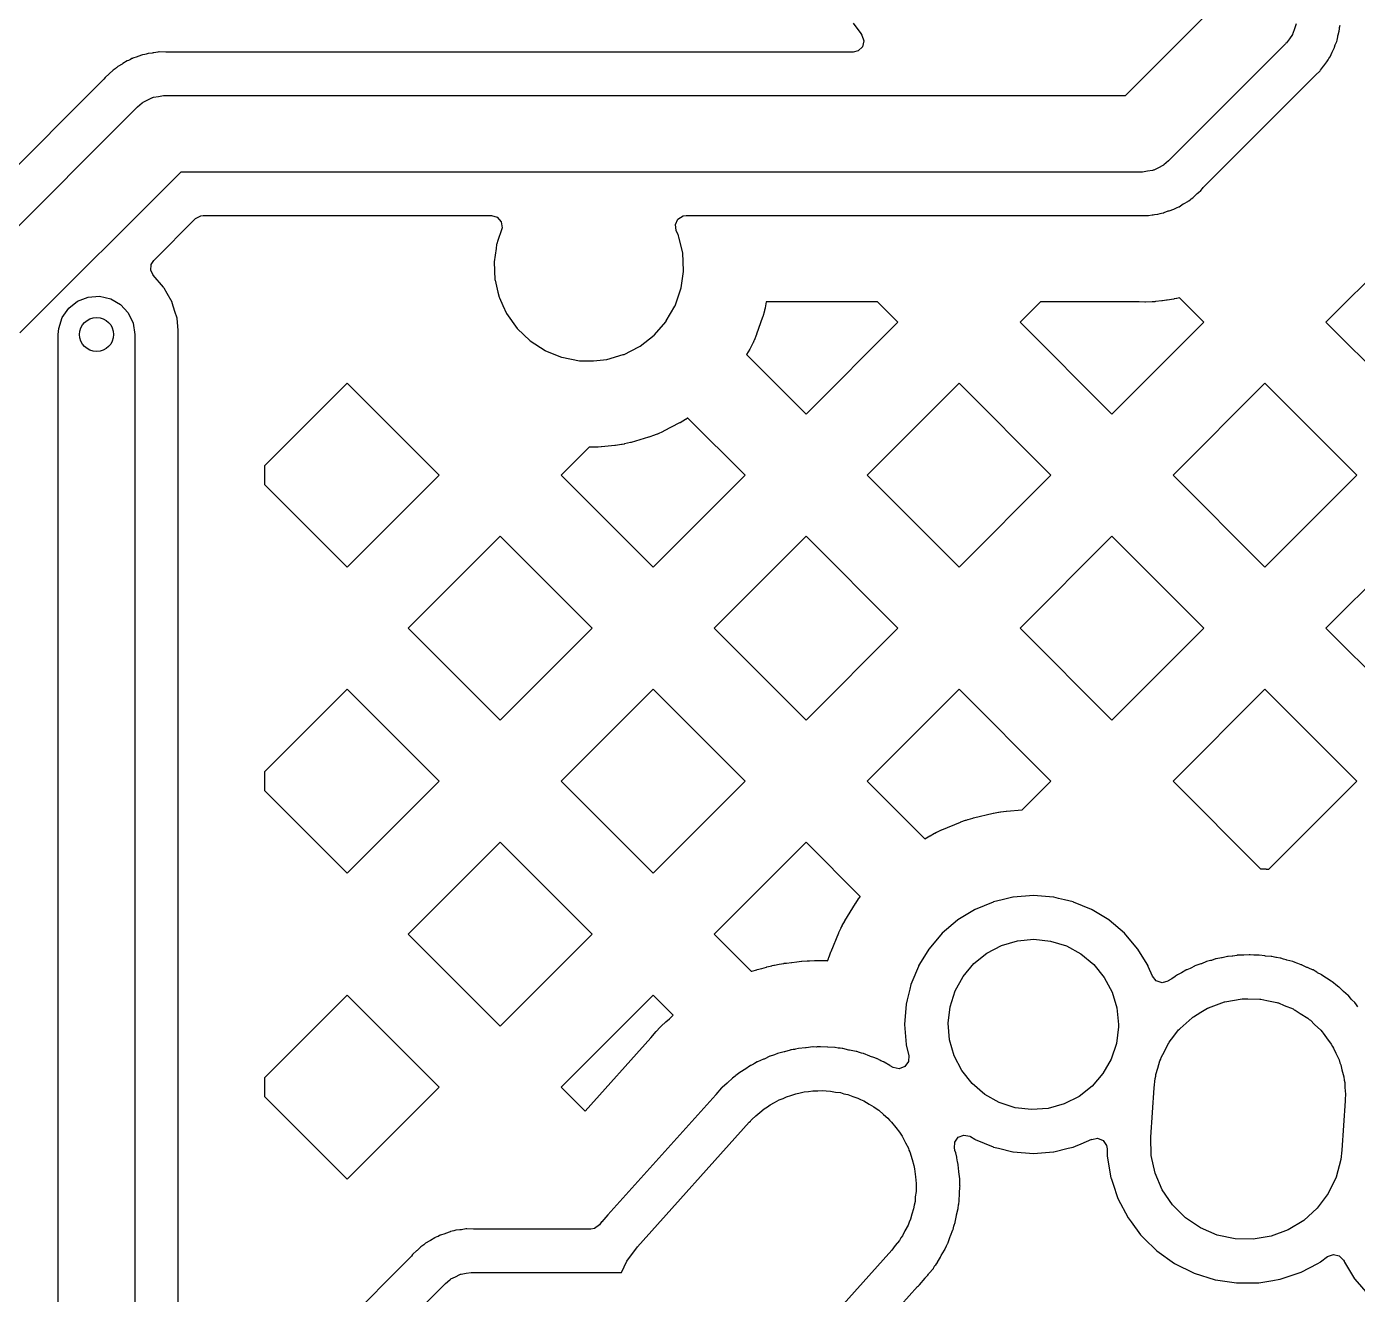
# Model space of a CAD drawing. Extents: x 124.3 to 210.2, y -114.7 to -26.3.
# Drawn here: x 166.68 to 182.31, y -56.77 to -41.89 of the extents above; entities that cross this region are included whole.
import ezdxf

# ---------------------------------------------------------------- set-up
doc = ezdxf.new("R2010")
doc.units = 0
doc.layers.add('BLACK', color=7, linetype='CONTINUOUS')

msp = doc.modelspace()

# ---------------------------------------------------------------- linework, layer by layer
at = {"layer": 'BLACK', "linetype": 'CONTINUOUS'}
for p, q in [((179.583, -42.6939), (180.694, -41.5827)), ((176.383, -41.8435), (176.473, -41.9679)), ((181.586, -41.8534), (181.566, -41.9099)), ((182.096, -41.8964), (182.102, -41.8698)), ((176.473, -41.9679), (176.486, -41.9853)), ((176.486, -41.9853), (176.51, -42.0522)), ((181.506, -42.0278), (181.472, -42.0771)), ((181.542, -41.9796), (181.506, -42.0278)), ((181.544, -41.9729), (181.542, -41.9796)), ((181.548, -41.967), (181.544, -41.9729)), ((181.566, -41.9099), (181.548, -41.967)), ((182.066, -42.0426), (182.074, -42.004)), ((182.074, -42.004), (182.076, -41.995)), ((182.076, -41.995), (182.08, -41.982)), ((182.08, -41.982), (182.092, -41.9397)), ((182.092, -41.9397), (182.094, -41.9125)), ((182.094, -41.9125), (182.096, -41.8964)), ((168.217, -42.1854), (168.173, -42.193)), ((168.23, -42.183), (168.217, -42.1854)), ((168.236, -42.1832), (168.23, -42.183)), ((168.312, -42.1854), (168.236, -42.1832)), ((168.236, -42.1832), (168.236, -42.1832)), ((168.316, -42.1854), (168.312, -42.1854)), ((176.384, -42.1854), (168.316, -42.1854)), ((176.443, -42.1708), (176.384, -42.1854)), ((176.494, -42.1214), (176.443, -42.1708)), ((176.51, -42.0522), (176.494, -42.1214)), ((181.462, -42.0873), (180.087, -43.4621)), ((181.466, -42.0815), (181.462, -42.0873)), ((181.472, -42.0771), (181.466, -42.0815)), ((181.985, -42.2391), (182.008, -42.1862)), ((182.008, -42.1862), (182.012, -42.1779)), ((182.012, -42.1779), (182.035, -42.1325)), ((182.035, -42.1325), (182.038, -42.1269)), ((182.038, -42.1269), (182.046, -42.1007)), ((182.046, -42.1007), (182.051, -42.0854)), ((182.051, -42.0854), (182.062, -42.0604)), ((182.062, -42.0604), (182.066, -42.0426)), ((167.801, -42.3248), (167.751, -42.3528)), ((167.809, -42.3201), (167.801, -42.3248)), ((167.857, -42.2885), (167.809, -42.3201)), ((167.874, -42.2819), (167.857, -42.2885)), ((167.882, -42.2785), (167.874, -42.2819)), ((167.897, -42.2716), (167.882, -42.2785)), ((167.915, -42.2615), (167.897, -42.2716)), ((167.921, -42.2584), (167.915, -42.2615)), ((167.915, -42.2615), (167.915, -42.2615)), ((167.927, -42.2565), (167.921, -42.2584)), ((167.976, -42.2411), (167.927, -42.2565)), ((167.927, -42.2565), (167.927, -42.2565)), ((167.985, -42.2381), (167.976, -42.2411)), ((168.038, -42.2169), (167.985, -42.2381)), ((168.044, -42.2158), (168.038, -42.2169)), ((168.065, -42.2121), (168.044, -42.2157)), ((168.044, -42.2157), (168.044, -42.2158)), ((168.081, -42.2083), (168.065, -42.2121)), ((168.107, -42.2001), (168.081, -42.2083)), ((168.152, -42.1955), (168.107, -42.2001)), ((168.164, -42.1943), (168.152, -42.1955)), ((168.173, -42.193), (168.164, -42.1943)), ((181.906, -42.3514), (181.912, -42.3441)), ((181.912, -42.3441), (181.948, -42.2994)), ((181.948, -42.2994), (181.955, -42.2862)), ((181.955, -42.2862), (181.961, -42.2753)), ((181.961, -42.2753), (181.969, -42.2614)), ((181.969, -42.2614), (181.981, -42.2443)), ((181.981, -42.2443), (181.985, -42.2391)), ((167.585, -42.5026), (167.574, -42.5144)), ((167.599, -42.4845), (167.585, -42.5026)), ((167.603, -42.4795), (167.599, -42.4845)), ((167.599, -42.4845), (167.599, -42.4845)), ((167.645, -42.4432), (167.603, -42.4795)), ((167.652, -42.4366), (167.645, -42.4432)), ((167.689, -42.3994), (167.652, -42.4366)), ((167.694, -42.3952), (167.689, -42.3994)), ((167.717, -42.3803), (167.694, -42.3952)), ((167.73, -42.3705), (167.717, -42.3803)), ((167.732, -42.3687), (167.73, -42.3705)), ((167.751, -42.3528), (167.732, -42.3687)), ((180.495, -43.7734), (181.811, -42.4578)), ((181.811, -42.4578), (181.813, -42.4554)), ((181.813, -42.4554), (181.869, -42.403)), ((181.869, -42.403), (181.873, -42.3986)), ((181.873, -42.3986), (181.906, -42.3514)), ((167.574, -42.5144), (165.483, -44.6056)), ((167.982, -42.8257), (168.036, -42.7798)), ((168.036, -42.7798), (168.042, -42.7766)), ((168.042, -42.7766), (168.048, -42.7717)), ((168.048, -42.7717), (168.102, -42.7458)), ((168.102, -42.7458), (168.155, -42.7182)), ((168.155, -42.7182), (168.162, -42.7169)), ((168.162, -42.7169), (168.168, -42.7138)), ((168.168, -42.7138), (168.227, -42.7049)), ((168.227, -42.7049), (168.286, -42.6941)), ((168.286, -42.6941), (168.293, -42.695)), ((168.293, -42.695), (168.3, -42.6939)), ((168.3, -42.6939), (179.583, -42.6939)), ((165.832, -44.9762), (167.982, -42.8257)), ((168.487, -43.5939), (166.6, -45.4807)), ((179.769, -43.5939), (168.487, -43.5939)), ((179.776, -43.5928), (179.769, -43.5939)), ((179.783, -43.5937), (179.776, -43.5928)), ((179.842, -43.5829), (179.783, -43.5937)), ((179.901, -43.574), (179.842, -43.5829)), ((179.908, -43.5709), (179.901, -43.574)), ((179.915, -43.5696), (179.908, -43.5709)), ((179.968, -43.542), (179.915, -43.5696)), ((180.022, -43.5161), (179.968, -43.542)), ((180.027, -43.5112), (180.022, -43.5161)), ((180.034, -43.508), (180.027, -43.5112)), ((180.087, -43.4621), (180.034, -43.508)), ((180.34, -43.9173), (180.353, -43.9075)), ((180.353, -43.9075), (180.371, -43.8953)), ((180.371, -43.8953), (180.375, -43.8926)), ((180.375, -43.8926), (180.38, -43.8884)), ((180.38, -43.8884), (180.417, -43.8512)), ((180.417, -43.8512), (180.424, -43.8446)), ((180.424, -43.8446), (180.44, -43.8312)), ((180.44, -43.8312), (180.467, -43.8083)), ((180.467, -43.8083), (180.485, -43.7852)), ((180.485, -43.7852), (180.495, -43.7734)), ((180.037, -44.0686), (180.085, -44.0497)), ((180.085, -44.0497), (180.094, -44.0467)), ((180.094, -44.0467), (180.149, -44.0294)), ((180.149, -44.0294), (180.172, -44.0162)), ((180.172, -44.0162), (180.187, -44.0093)), ((180.187, -44.0093), (180.207, -44.0016)), ((180.207, -44.0016), (180.212, -43.9993)), ((180.207, -44.0016), (180.207, -44.0016)), ((180.212, -43.9993), (180.261, -43.9677)), ((180.261, -43.9677), (180.269, -43.963)), ((180.269, -43.963), (180.313, -43.9381)), ((180.313, -43.9381), (180.319, -43.935)), ((180.319, -43.935), (180.324, -43.9306)), ((180.324, -43.9306), (180.34, -43.9173)), ((168.17, -44.6301), (168.661, -44.1393)), ((168.661, -44.1393), (168.723, -44.1053)), ((168.723, -44.1053), (168.75, -44.1024)), ((168.75, -44.1024), (172.137, -44.1024)), ((172.137, -44.1024), (172.205, -44.1224)), ((172.205, -44.1224), (172.252, -44.1761)), ((172.252, -44.1761), (172.262, -44.2463)), ((174.297, -44.2103), (174.327, -44.1457)), ((174.307, -44.2806), (174.297, -44.2103)), ((174.327, -44.1457), (174.386, -44.1074)), ((174.386, -44.1074), (174.422, -44.1024)), ((174.422, -44.1024), (179.754, -44.1024)), ((179.754, -44.1024), (179.757, -44.1024)), ((179.757, -44.1024), (179.833, -44.1046)), ((179.833, -44.1046), (179.833, -44.1046)), ((179.833, -44.1046), (179.84, -44.1048)), ((179.84, -44.1048), (179.853, -44.1024)), ((179.853, -44.1024), (179.896, -44.0948)), ((179.896, -44.0948), (179.906, -44.0935)), ((179.906, -44.0935), (179.921, -44.092)), ((179.921, -44.092), (179.963, -44.0877)), ((179.963, -44.0877), (179.989, -44.0795)), ((179.989, -44.0795), (180.005, -44.0757)), ((180.005, -44.0757), (180.025, -44.0721)), ((180.025, -44.0721), (180.031, -44.0709)), ((180.025, -44.0721), (180.025, -44.0721)), ((180.031, -44.0709), (180.037, -44.0686)), ((180.037, -44.0686), (180.037, -44.0686)), ((172.256, -44.2697), (172.212, -44.3969)), ((172.262, -44.2463), (172.256, -44.2697)), ((174.329, -44.3293), (174.307, -44.2806)), ((174.333, -44.3375), (174.329, -44.3293)), ((174.334, -44.3433), (174.333, -44.3375)), ((174.338, -44.3572), (174.334, -44.3433)), ((174.334, -44.3433), (174.334, -44.3433)), ((174.382, -44.5431), (174.338, -44.3572)), ((183.015, -44.2766), (181.936, -45.3556)), ((172.191, -44.4886), (172.168, -44.6456)), ((172.197, -44.4422), (172.191, -44.4886)), ((172.198, -44.4363), (172.197, -44.4422)), ((172.197, -44.4422), (172.197, -44.4422)), ((172.212, -44.3969), (172.198, -44.4363)), ((168.136, -44.7489), (168.14, -44.678)), ((168.14, -44.678), (168.17, -44.6301)), ((172.168, -44.6456), (172.178, -44.8569)), ((174.392, -44.7544), (174.382, -44.5431)), ((168.166, -44.8006), (168.136, -44.7489)), ((168.164, -44.8023), (168.166, -44.8006)), ((168.287, -44.9453), (168.164, -44.8023)), ((174.364, -44.9502), (174.391, -44.7603)), ((174.391, -44.7603), (174.392, -44.7544)), ((174.391, -44.7603), (174.391, -44.7603)), ((168.291, -44.9502), (168.287, -44.9453)), ((168.287, -44.9453), (168.287, -44.9453)), ((168.294, -44.9557), (168.291, -44.9502)), ((168.328, -45.0174), (168.294, -44.9557)), ((168.294, -44.9557), (168.294, -44.9557)), ((172.178, -44.8569), (172.179, -44.8627)), ((172.179, -44.8627), (172.179, -44.8627)), ((172.179, -44.8627), (172.213, -45.003)), ((172.213, -45.003), (172.227, -45.0625)), ((174.292, -45.1635), (174.362, -44.9637)), ((174.362, -44.9637), (174.364, -44.9502)), ((167.172, -45.192), (167.277, -45.1091)), ((167.277, -45.1091), (167.402, -45.0608)), ((167.402, -45.0608), (167.535, -45.0514)), ((167.535, -45.0514), (167.666, -45.0816)), ((167.666, -45.0816), (167.781, -45.1488)), ((167.781, -45.1488), (167.872, -45.2471)), ((168.386, -45.1205), (168.328, -45.0174)), ((168.387, -45.1265), (168.386, -45.1205)), ((168.42, -45.2295), (168.387, -45.1265)), ((168.387, -45.1265), (168.387, -45.1265)), ((172.227, -45.0625), (172.23, -45.068)), ((172.23, -45.068), (172.23, -45.068)), ((172.23, -45.068), (172.271, -45.159)), ((172.271, -45.159), (172.315, -45.2551)), ((175.364, -45.1164), (175.351, -45.1863)), ((176.671, -45.1164), (175.364, -45.1164)), ((176.91, -45.3556), (176.671, -45.1164)), ((178.583, -45.1164), (178.344, -45.3556)), ((179.741, -45.1164), (178.583, -45.1164)), ((179.811, -45.1184), (179.741, -45.1164)), ((179.818, -45.1184), (179.811, -45.1184)), ((179.895, -45.1166), (179.818, -45.1184)), ((179.901, -45.1163), (179.895, -45.1166)), ((179.927, -45.1145), (179.901, -45.1163)), ((179.933, -45.1138), (179.927, -45.1145)), ((180.009, -45.1043), (179.933, -45.1138)), ((180.016, -45.1034), (180.009, -45.1043)), ((180.04, -45.099), (180.016, -45.1034)), ((180.065, -45.0965), (180.04, -45.099)), ((180.072, -45.0957), (180.065, -45.0965)), ((180.148, -45.084), (180.072, -45.0957)), ((180.154, -45.0829), (180.148, -45.084)), ((180.179, -45.0778), (180.154, -45.0829)), ((180.185, -45.0763), (180.179, -45.0778)), ((180.215, -45.0686), (180.185, -45.0763)), ((180.502, -45.3556), (180.215, -45.0686)), ((167.056, -45.4296), (167.096, -45.302)), ((167.096, -45.302), (167.172, -45.192)), ((167.872, -45.2471), (167.93, -45.3677)), ((168.444, -45.3063), (168.42, -45.2295)), ((168.458, -45.4513), (168.444, -45.3063)), ((172.315, -45.2551), (172.437, -45.4276)), ((174.19, -45.3414), (174.289, -45.1687)), ((174.289, -45.1687), (174.292, -45.1635)), ((175.32, -45.2964), (175.25, -45.4962)), ((175.322, -45.2907), (175.32, -45.2964)), ((175.342, -45.2211), (175.322, -45.2907)), ((175.344, -45.2154), (175.342, -45.2211)), ((175.349, -45.1921), (175.344, -45.2154)), ((175.351, -45.1863), (175.349, -45.1921)), ((167.05, -45.5), (167.056, -45.4296)), ((167.93, -45.3677), (167.95, -45.5)), ((168.458, -58.7548), (168.458, -45.4513)), ((172.437, -45.4276), (172.59, -45.5739)), ((174.052, -45.5019), (174.183, -45.3512)), ((174.183, -45.3512), (174.187, -45.3466)), ((174.187, -45.3466), (174.19, -45.3415)), ((174.19, -45.3415), (174.19, -45.3414)), ((175.831, -46.4347), (176.91, -45.3556)), ((178.344, -45.3556), (179.423, -46.4347)), ((179.423, -46.4347), (180.502, -45.3556)), ((181.936, -45.3556), (183.015, -46.4347)), ((167.05, -59.0336), (167.05, -45.5)), ((167.95, -45.5), (167.95, -59.22)), ((172.59, -45.5739), (172.768, -45.6886)), ((173.882, -45.6371), (174.048, -45.5064)), ((174.048, -45.5064), (174.052, -45.5019)), ((174.052, -45.5019), (174.052, -45.5019)), ((175.206, -45.6017), (175.173, -45.6661)), ((175.209, -45.5963), (175.206, -45.6017)), ((175.219, -45.5746), (175.209, -45.5963)), ((175.221, -45.569), (175.219, -45.5746)), ((175.248, -45.5018), (175.221, -45.569)), ((175.25, -45.4962), (175.248, -45.5018)), ((172.768, -45.6886), (172.773, -45.6909)), ((172.773, -45.6909), (172.958, -45.7654)), ((172.958, -45.7654), (172.958, -45.7654)), ((172.958, -45.7654), (172.964, -45.7677)), ((172.964, -45.7677), (173.171, -45.8082)), ((173.491, -45.7935), (173.685, -45.7363)), ((173.685, -45.7363), (173.694, -45.7339)), ((173.694, -45.7339), (173.777, -45.6909)), ((173.777, -45.6909), (173.876, -45.6398)), ((173.876, -45.6398), (173.882, -45.6371)), ((173.876, -45.6398), (173.876, -45.6398)), ((175.17, -45.6713), (175.133, -45.7363)), ((175.133, -45.7363), (175.831, -46.4347)), ((175.173, -45.6661), (175.17, -45.6713)), ((173.171, -45.8082), (173.177, -45.8085)), ((173.177, -45.8085), (173.333, -45.8085)), ((173.333, -45.8085), (173.491, -45.7935)), ((170.443, -46.0726), (169.472, -47.043)), ((171.522, -47.1517), (170.443, -46.0726)), ((177.627, -46.0726), (176.548, -47.1517)), ((178.706, -47.1517), (177.627, -46.0726)), ((181.219, -46.0726), (180.14, -47.1517)), ((182.298, -47.1517), (181.219, -46.0726)), ((174.346, -46.5385), (174.158, -46.6354)), ((174.351, -46.5357), (174.346, -46.5385)), ((174.414, -46.4995), (174.351, -46.5357)), ((174.419, -46.4963), (174.414, -46.4995)), ((174.439, -46.4834), (174.419, -46.4963)), ((174.443, -46.4807), (174.439, -46.4834)), ((175.114, -47.1517), (174.443, -46.4807)), ((173.979, -46.7069), (173.776, -46.7664)), ((173.985, -46.7051), (173.979, -46.7069)), ((174.053, -46.6814), (173.985, -46.7051)), ((174.059, -46.6793), (174.053, -46.6814)), ((174.081, -46.6704), (174.059, -46.6793)), ((174.087, -46.6681), (174.081, -46.6704)), ((174.152, -46.638), (174.087, -46.6681)), ((174.158, -46.6354), (174.152, -46.638)), ((173.285, -46.8225), (172.956, -47.1517)), ((173.333, -46.8225), (173.285, -46.8225)), ((173.336, -46.8225), (173.333, -46.8225)), ((173.372, -46.8216), (173.336, -46.8225)), ((173.375, -46.8215), (173.372, -46.8216)), ((173.387, -46.8209), (173.375, -46.8215)), ((173.39, -46.8207), (173.387, -46.8209)), ((173.426, -46.8182), (173.39, -46.8207)), ((173.429, -46.8179), (173.426, -46.8182)), ((173.587, -46.8029), (173.429, -46.8179)), ((173.593, -46.8022), (173.587, -46.8029)), ((173.665, -46.7919), (173.593, -46.8022)), ((173.67, -46.7909), (173.665, -46.7919)), ((173.694, -46.7863), (173.67, -46.7909)), ((173.7, -46.7851), (173.694, -46.7863)), ((173.77, -46.768), (173.7, -46.7851)), ((173.776, -46.7664), (173.77, -46.768)), ((169.472, -47.043), (169.472, -47.2604)), ((170.443, -48.2307), (171.522, -47.1517)), ((172.956, -47.1517), (174.035, -48.2307)), ((174.035, -48.2307), (175.114, -47.1517)), ((176.548, -47.1517), (177.627, -48.2307)), ((177.627, -48.2307), (178.706, -47.1517)), ((180.14, -47.1517), (181.219, -48.2307)), ((181.219, -48.2307), (182.298, -47.1517)), ((169.472, -47.2604), (170.443, -48.2307)), ((172.239, -47.8687), (171.16, -48.9477)), ((173.318, -48.9477), (172.239, -47.8687)), ((175.831, -47.8687), (174.752, -48.9477)), ((176.91, -48.9477), (175.831, -47.8687)), ((179.423, -47.8687), (178.344, -48.9477)), ((180.502, -48.9477), (179.423, -47.8687)), ((183.015, -47.8687), (181.936, -48.9477)), ((171.16, -48.9477), (172.239, -50.0268)), ((172.239, -50.0268), (173.318, -48.9477)), ((174.752, -48.9477), (175.831, -50.0268)), ((175.831, -50.0268), (176.91, -48.9477)), ((178.344, -48.9477), (179.423, -50.0268)), ((179.423, -50.0268), (180.502, -48.9477)), ((181.936, -48.9477), (183.015, -50.0268)), ((170.443, -49.6647), (169.472, -50.6351)), ((171.522, -50.7438), (170.443, -49.6647)), ((174.035, -49.6647), (172.956, -50.7438)), ((175.114, -50.7438), (174.035, -49.6647)), ((177.627, -49.6647), (176.548, -50.7438)), ((178.706, -50.7438), (177.627, -49.6647)), ((181.219, -49.6647), (180.14, -50.7438)), ((182.298, -50.7438), (181.219, -49.6647)), ((169.472, -50.6351), (169.472, -50.8525)), ((170.443, -51.8228), (171.522, -50.7438)), ((172.956, -50.7438), (174.035, -51.8228)), ((174.035, -51.8228), (175.114, -50.7438)), ((176.548, -50.7438), (177.226, -51.4221)), ((178.37, -51.0799), (178.706, -50.7438)), ((180.14, -50.7438), (181.168, -51.772)), ((181.264, -51.7782), (182.298, -50.7438)), ((169.472, -50.8525), (170.443, -51.8228)), ((178.119, -51.1021), (178.179, -51.0951)), ((178.179, -51.0951), (178.184, -51.0946)), ((178.184, -51.0946), (178.37, -51.0799)), ((177.425, -51.3149), (177.644, -51.2241)), ((177.644, -51.2241), (177.649, -51.2223)), ((177.649, -51.2223), (177.705, -51.2016)), ((177.705, -51.2016), (177.71, -51.2)), ((177.71, -51.2), (177.729, -51.1938)), ((177.729, -51.1938), (177.733, -51.1924)), ((177.733, -51.1924), (177.791, -51.1762)), ((177.791, -51.1762), (177.796, -51.1749)), ((177.796, -51.1749), (178.027, -51.1195)), ((178.027, -51.1195), (178.031, -51.1184)), ((178.031, -51.1184), (178.09, -51.1067)), ((178.09, -51.1067), (178.095, -51.1059)), ((178.095, -51.1059), (178.114, -51.1028)), ((178.114, -51.1028), (178.119, -51.1021)), ((177.226, -51.4221), (177.283, -51.3872)), ((177.283, -51.3872), (177.287, -51.3847)), ((177.287, -51.3847), (177.34, -51.3554)), ((177.34, -51.3554), (177.344, -51.3531)), ((177.344, -51.3531), (177.362, -51.3441)), ((177.362, -51.3441), (177.366, -51.342)), ((177.366, -51.342), (177.42, -51.3169)), ((177.42, -51.3169), (177.425, -51.3149)), ((172.239, -51.4608), (171.16, -52.5398)), ((173.318, -52.5398), (172.239, -51.4608)), ((175.831, -51.4608), (174.752, -52.5398)), ((176.468, -52.0981), (175.831, -51.4608)), ((181.168, -51.772), (181.205, -51.773)), ((181.205, -51.773), (181.21, -51.7733)), ((181.21, -51.7733), (181.23, -51.7746)), ((181.23, -51.7746), (181.235, -51.7751)), ((181.235, -51.7751), (181.264, -51.7782)), ((176.287, -52.3832), (176.411, -52.1808)), ((176.411, -52.1808), (176.414, -52.1766)), ((176.414, -52.1766), (176.447, -52.1268)), ((176.447, -52.1268), (176.45, -52.1228)), ((176.45, -52.1228), (176.462, -52.1068)), ((176.462, -52.1068), (176.465, -52.1028)), ((176.465, -52.1028), (176.468, -52.0981)), ((178.028, -52.1628), (177.818, -52.2499)), ((178.032, -52.1609), (178.028, -52.1628)), ((178.028, -52.1628), (178.028, -52.1628)), ((178.133, -52.1367), (178.032, -52.1609)), ((178.258, -52.1066), (178.133, -52.1367)), ((178.263, -52.1055), (178.258, -52.1066)), ((178.258, -52.1066), (178.258, -52.1066)), ((178.5, -52.0868), (178.263, -52.1055)), ((178.737, -52.1055), (178.5, -52.0868)), ((178.742, -52.1066), (178.737, -52.1055)), ((178.794, -52.1192), (178.742, -52.1066)), ((178.742, -52.1066), (178.742, -52.1066)), ((178.867, -52.1367), (178.794, -52.1192)), ((178.968, -52.1609), (178.867, -52.1367)), ((178.972, -52.1628), (178.968, -52.1609)), ((179.182, -52.2499), (178.972, -52.1628)), ((178.972, -52.1628), (178.972, -52.1628)), ((177.809, -52.2543), (177.615, -52.3732)), ((177.813, -52.2518), (177.809, -52.2543)), ((177.818, -52.2499), (177.813, -52.2518)), ((177.818, -52.2499), (177.818, -52.2499)), ((179.187, -52.2518), (179.182, -52.2499)), ((179.182, -52.2499), (179.182, -52.2499)), ((179.191, -52.2543), (179.187, -52.2518)), ((179.385, -52.3732), (179.191, -52.2543)), ((176.217, -52.5205), (176.242, -52.4661)), ((176.242, -52.4661), (176.244, -52.4617)), ((176.244, -52.4617), (176.253, -52.4441)), ((176.253, -52.4441), (176.255, -52.4397)), ((176.255, -52.4397), (176.285, -52.3875)), ((176.285, -52.3875), (176.287, -52.3832)), ((177.611, -52.3758), (177.43, -52.53)), ((177.615, -52.3732), (177.611, -52.3758)), ((177.615, -52.3732), (177.615, -52.3732)), ((179.389, -52.3758), (179.385, -52.3732)), ((179.385, -52.3732), (179.385, -52.3732)), ((179.57, -52.53), (179.389, -52.3758)), ((171.16, -52.5398), (172.239, -53.6189)), ((172.239, -53.6189), (173.318, -52.5398)), ((174.752, -52.5398), (175.187, -52.9754)), ((176.124, -52.7444), (176.215, -52.525)), ((176.215, -52.525), (176.217, -52.5205)), ((177.43, -52.53), (177.276, -52.7106)), ((178.125, -52.6728), (178.313, -52.6177)), ((178.313, -52.6177), (178.507, -52.6)), ((178.507, -52.6), (178.701, -52.6204)), ((178.701, -52.6204), (178.888, -52.6781)), ((179.724, -52.7106), (179.57, -52.53)), ((176.094, -52.8286), (176.1, -52.8098)), ((176.1, -52.8098), (176.102, -52.8051)), ((176.102, -52.8051), (176.122, -52.749)), ((176.122, -52.749), (176.124, -52.7444)), ((177.273, -52.7148), (177.164, -52.8936)), ((177.276, -52.7106), (177.273, -52.7148)), ((177.273, -52.7148), (177.273, -52.7148)), ((177.8, -52.8855), (177.952, -52.7632)), ((177.952, -52.7632), (178.125, -52.6728)), ((178.888, -52.6781), (179.059, -52.771)), ((179.059, -52.771), (179.21, -52.8954)), ((179.727, -52.7148), (179.724, -52.7106)), ((179.836, -52.8936), (179.727, -52.7148)), ((179.727, -52.7148), (179.727, -52.7148)), ((180.71, -52.819), (180.645, -52.83)), ((180.718, -52.8173), (180.71, -52.819)), ((180.779, -52.8028), (180.718, -52.8173)), ((180.784, -52.8016), (180.779, -52.8028)), ((180.779, -52.8028), (180.779, -52.8028)), ((180.789, -52.8012), (180.784, -52.8016)), ((180.833, -52.7978), (180.789, -52.8012)), ((180.789, -52.8012), (180.789, -52.8012)), ((180.844, -52.7964), (180.833, -52.7978)), ((180.889, -52.7887), (180.844, -52.7964)), ((180.894, -52.7879), (180.889, -52.7887)), ((180.889, -52.7887), (180.889, -52.7887)), ((180.899, -52.7879), (180.894, -52.7879)), ((180.961, -52.7872), (180.899, -52.7879)), ((180.899, -52.7879), (180.899, -52.7879)), ((180.964, -52.7872), (180.961, -52.7872)), ((180.972, -52.7868), (180.964, -52.7872)), ((181.035, -52.7818), (180.972, -52.7868)), ((181.04, -52.7814), (181.035, -52.7818)), ((181.045, -52.7818), (181.04, -52.7814)), ((181.09, -52.7854), (181.045, -52.7818)), ((181.101, -52.7857), (181.09, -52.7854)), ((181.127, -52.7855), (181.101, -52.7857)), ((181.151, -52.7852), (181.127, -52.7855)), ((181.219, -52.7952), (181.151, -52.7852)), ((181.227, -52.7962), (181.219, -52.7952)), ((181.291, -52.8012), (181.227, -52.7962)), ((181.296, -52.8016), (181.291, -52.8012)), ((181.291, -52.8012), (181.291, -52.8012)), ((181.301, -52.8028), (181.296, -52.8016)), ((181.346, -52.8134), (181.301, -52.8028)), ((181.301, -52.8028), (181.301, -52.8028)), ((181.357, -52.8156), (181.346, -52.8134)), ((181.4, -52.822), (181.357, -52.8156)), ((175.187, -52.9754), (175.19, -52.9746)), ((175.19, -52.9746), (175.195, -52.9732)), ((175.195, -52.9732), (175.252, -52.9569)), ((175.252, -52.9569), (175.257, -52.9557)), ((175.257, -52.9557), (175.312, -52.9424)), ((175.312, -52.9424), (175.367, -52.9261)), ((175.367, -52.9261), (175.372, -52.9248)), ((175.372, -52.9248), (175.43, -52.91)), ((175.43, -52.91), (175.434, -52.9088)), ((175.434, -52.9088), (175.454, -52.9047)), ((175.454, -52.9047), (175.459, -52.9037)), ((175.459, -52.9037), (175.515, -52.8939)), ((175.515, -52.8939), (175.57, -52.8829)), ((175.57, -52.8829), (175.575, -52.882)), ((175.575, -52.882), (175.595, -52.8789)), ((175.595, -52.8789), (175.6, -52.8783)), ((175.6, -52.8783), (175.659, -52.8712)), ((175.659, -52.8712), (175.664, -52.8707)), ((175.664, -52.8707), (175.721, -52.8663)), ((175.721, -52.8663), (175.777, -52.8587)), ((175.777, -52.8587), (175.782, -52.8582)), ((175.782, -52.8582), (175.842, -52.8526)), ((175.842, -52.8526), (175.847, -52.8522)), ((175.847, -52.8522), (175.866, -52.8512)), ((175.866, -52.8512), (175.871, -52.851)), ((175.871, -52.851), (175.929, -52.8502)), ((175.929, -52.8502), (175.985, -52.8479)), ((175.985, -52.8479), (175.99, -52.8478)), ((175.99, -52.8478), (176.01, -52.8478)), ((176.01, -52.8478), (176.015, -52.8479)), ((176.015, -52.8479), (176.075, -52.8503)), ((176.075, -52.8503), (176.08, -52.8506)), ((176.08, -52.8506), (176.087, -52.8512)), ((176.087, -52.8512), (176.092, -52.8333)), ((176.092, -52.8333), (176.094, -52.8286)), ((177.15, -52.9176), (177.073, -53.1032)), ((177.152, -52.913), (177.15, -52.9176)), ((177.15, -52.9176), (177.15, -52.9176)), ((177.164, -52.8936), (177.152, -52.913)), ((177.675, -53.035), (177.8, -52.8855)), ((179.21, -52.8954), (179.333, -53.0466)), ((179.848, -52.913), (179.836, -52.8936)), ((179.85, -52.9176), (179.848, -52.913)), ((179.898, -53.0331), (179.85, -52.9176)), ((179.85, -52.9176), (179.85, -52.9176)), ((180.292, -52.9626), (180.241, -52.9941)), ((180.296, -52.96), (180.292, -52.9626)), ((180.292, -52.9626), (180.292, -52.9626)), ((180.301, -52.9581), (180.296, -52.96)), ((180.34, -52.9419), (180.301, -52.9581)), ((180.301, -52.9581), (180.301, -52.9581)), ((180.35, -52.9371), (180.34, -52.9419)), ((180.392, -52.9151), (180.35, -52.9371)), ((180.397, -52.9128), (180.392, -52.9151)), ((180.392, -52.9151), (180.392, -52.9151)), ((180.465, -52.8899), (180.397, -52.9128)), ((180.473, -52.8869), (180.465, -52.8899)), ((180.534, -52.8616), (180.473, -52.8869)), ((180.581, -52.8504), (180.534, -52.8616)), ((180.591, -52.8473), (180.581, -52.8504)), ((180.64, -52.8308), (180.591, -52.8473)), ((180.645, -52.83), (180.64, -52.8308)), ((180.645, -52.83), (180.645, -52.83)), ((181.405, -52.8228), (181.4, -52.822)), ((181.4, -52.822), (181.4, -52.822)), ((181.439, -52.8333), (181.405, -52.8228)), ((181.47, -52.843), (181.439, -52.8333)), ((181.478, -52.8452), (181.47, -52.843)), ((181.546, -52.8616), (181.478, -52.8452)), ((181.574, -52.8732), (181.546, -52.8616)), ((181.594, -52.8813), (181.574, -52.8732)), ((181.604, -52.8851), (181.594, -52.8813)), ((181.646, -52.8982), (181.604, -52.8851)), ((181.651, -52.8997), (181.646, -52.8982)), ((181.646, -52.8982), (181.646, -52.8982)), ((181.655, -52.9019), (181.651, -52.8997)), ((181.71, -52.9292), (181.655, -52.9019)), ((181.655, -52.9019), (181.655, -52.9019)), ((181.718, -52.9328), (181.71, -52.9292)), ((181.735, -52.9397), (181.718, -52.9328)), ((181.779, -52.9581), (181.735, -52.9397)), ((181.784, -52.96), (181.779, -52.9581)), ((181.779, -52.9581), (181.779, -52.9581)), ((181.809, -52.9754), (181.784, -52.96)), ((181.828, -52.9873), (181.809, -52.9754)), ((177.073, -53.1032), (177.061, -53.1324)), ((177.581, -53.2061), (177.675, -53.035)), ((179.333, -53.0466), (179.425, -53.2189)), ((179.944, -53.0894), (179.898, -53.0331)), ((180.012, -53.1109), (179.944, -53.0894)), ((180.08, -53.0923), (180.012, -53.1109)), ((180.085, -53.0894), (180.08, -53.0923)), ((180.117, -53.0699), (180.085, -53.0894)), ((180.126, -53.0636), (180.117, -53.0699)), ((180.165, -53.0349), (180.126, -53.0636)), ((180.169, -53.0319), (180.165, -53.0349)), ((180.194, -53.019), (180.169, -53.0319)), ((180.233, -52.9983), (180.194, -53.019)), ((180.241, -52.9941), (180.233, -52.9983)), ((181.838, -52.9927), (181.828, -52.9873)), ((181.881, -53.014), (181.838, -52.9927)), ((181.885, -53.0169), (181.881, -53.014)), ((181.934, -53.0519), (181.885, -53.0169)), ((181.885, -53.0169), (181.885, -53.0169)), ((181.942, -53.0567), (181.934, -53.0519)), ((181.999, -53.0918), (181.942, -53.0567)), ((182.003, -53.0944), (181.999, -53.0918)), ((181.999, -53.0918), (181.999, -53.0918)), ((182.007, -53.0976), (182.003, -53.0944)), ((182.043, -53.1287), (182.007, -53.0976)), ((182.007, -53.0976), (182.007, -53.0976)), ((182.052, -53.1356), (182.043, -53.1287)), ((170.443, -53.2568), (169.472, -54.2272)), ((171.522, -54.3359), (170.443, -53.2568)), ((174.035, -53.2568), (172.956, -54.3359)), ((174.27, -53.4918), (174.035, -53.2568)), ((177.048, -53.1852), (177.018, -53.3125)), ((177.061, -53.1324), (177.048, -53.1852)), ((177.522, -53.3921), (177.581, -53.2061)), ((179.425, -53.2189), (179.481, -53.4058)), ((182.087, -53.1601), (182.052, -53.1356)), ((182.091, -53.1629), (182.087, -53.1601)), ((182.087, -53.1601), (182.087, -53.1601)), ((182.094, -53.1664), (182.091, -53.1629)), ((182.137, -53.2081), (182.094, -53.1664)), ((182.143, -53.2139), (182.137, -53.2081)), ((182.195, -53.2582), (182.143, -53.2139)), ((182.199, -53.2614), (182.195, -53.2582)), ((182.233, -53.3021), (182.199, -53.2614)), ((177.005, -53.3633), (176.987, -53.6)), ((177.018, -53.3125), (177.005, -53.3633)), ((177.5, -53.586), (177.522, -53.3921)), ((179.481, -53.4058), (179.5, -53.6)), ((180.468, -53.4566), (180.546, -53.4088)), ((180.546, -53.4088), (180.552, -53.4066)), ((180.552, -53.4066), (180.556, -53.4046)), ((180.556, -53.4046), (180.681, -53.3584)), ((180.681, -53.3584), (180.746, -53.3338)), ((180.746, -53.3338), (180.748, -53.3335)), ((180.748, -53.3335), (180.749, -53.3333)), ((180.749, -53.3333), (180.952, -53.2985)), ((180.952, -53.2985), (180.954, -53.2985)), ((180.954, -53.2985), (180.957, -53.298)), ((180.957, -53.298), (181.02, -53.2994)), ((181.02, -53.2994), (181.158, -53.3012)), ((181.158, -53.3012), (181.164, -53.3025)), ((181.164, -53.3025), (181.171, -53.3027)), ((181.171, -53.3027), (181.24, -53.3176)), ((181.24, -53.3176), (181.36, -53.3413)), ((181.36, -53.3413), (181.37, -53.3456)), ((181.37, -53.3456), (181.38, -53.3476)), ((181.38, -53.3476), (181.446, -53.3758)), ((181.446, -53.3758), (181.551, -53.4176)), ((181.551, -53.4176), (181.564, -53.4262)), ((181.564, -53.4262), (181.576, -53.4313)), ((181.576, -53.4313), (181.635, -53.4707)), ((182.241, -53.3103), (182.233, -53.3021)), ((182.274, -53.3428), (182.241, -53.3103)), ((182.293, -53.3682), (182.274, -53.3428)), ((182.312, -53.3941), (182.293, -53.3682)), ((174.135, -53.6142), (174.179, -53.5736)), ((174.179, -53.5736), (174.183, -53.5703)), ((174.183, -53.5703), (174.226, -53.5335)), ((174.226, -53.5335), (174.267, -53.4941)), ((174.267, -53.4941), (174.27, -53.4918)), ((176.987, -53.6), (177.005, -53.8367)), ((177.516, -53.7805), (177.5, -53.586)), ((179.5, -53.6), (179.5, -53.6279)), ((180.224, -53.6456), (180.295, -53.5836)), ((180.295, -53.5836), (180.364, -53.5203)), ((180.364, -53.5203), (180.373, -53.5148)), ((180.373, -53.5148), (180.379, -53.5099)), ((180.379, -53.5099), (180.468, -53.4566)), ((181.635, -53.4707), (181.725, -53.5275)), ((181.725, -53.5275), (181.74, -53.5415)), ((181.74, -53.5415), (181.754, -53.5506)), ((181.754, -53.5506), (181.802, -53.5989)), ((181.802, -53.5989), (181.876, -53.6672)), ((173.236, -54.6161), (174.008, -53.7557)), ((174.008, -53.7557), (174.07, -53.6828)), ((174.07, -53.6828), (174.074, -53.6791)), ((174.074, -53.6791), (174.114, -53.6352)), ((174.114, -53.6352), (174.118, -53.6316)), ((174.118, -53.6316), (174.132, -53.6176)), ((174.132, -53.6176), (174.135, -53.6142)), ((179.5, -53.6279), (179.475, -53.8215)), ((180.096, -53.8073), (180.151, -53.7385)), ((180.151, -53.7385), (180.206, -53.6643)), ((180.206, -53.6643), (180.217, -53.6543)), ((180.217, -53.6543), (180.224, -53.6456)), ((181.876, -53.6672), (181.891, -53.6875)), ((181.891, -53.6875), (181.905, -53.7014)), ((181.905, -53.7014), (181.942, -53.7559)), ((181.942, -53.7559), (181.999, -53.8322)), ((175.643, -53.9019), (175.579, -53.921)), ((175.652, -53.8993), (175.643, -53.9019)), ((175.657, -53.8978), (175.652, -53.8993)), ((175.652, -53.8993), (175.652, -53.8993)), ((175.661, -53.8972), (175.657, -53.8978)), ((175.68, -53.8947), (175.661, -53.8972)), ((175.661, -53.8972), (175.661, -53.8972)), ((175.694, -53.8928), (175.68, -53.8947)), ((175.707, -53.8904), (175.694, -53.8928)), ((175.744, -53.8816), (175.707, -53.8904)), ((175.824, -53.8753), (175.744, -53.8816)), ((175.831, -53.8746), (175.824, -53.8753)), ((175.911, -53.8638), (175.831, -53.8746)), ((175.916, -53.864), (175.911, -53.8638)), ((175.949, -53.8648), (175.916, -53.864)), ((175.916, -53.864), (175.916, -53.864)), ((175.962, -53.8644), (175.949, -53.8648)), ((175.995, -53.8618), (175.962, -53.8644)), ((176, -53.8614), (175.995, -53.8618)), ((175.995, -53.8618), (175.995, -53.8618)), ((176.081, -53.8678), (176, -53.8614)), ((176.087, -53.8681), (176.081, -53.8678)), ((176.168, -53.8701), (176.087, -53.8681)), ((176.173, -53.871), (176.168, -53.8701)), ((176.206, -53.877), (176.173, -53.871)), ((176.173, -53.871), (176.173, -53.871)), ((176.219, -53.8787), (176.206, -53.877)), ((176.231, -53.8796), (176.219, -53.8787)), ((176.256, -53.8816), (176.231, -53.8796)), ((176.261, -53.8828), (176.256, -53.8816)), ((176.335, -53.9005), (176.261, -53.8828)), ((176.261, -53.8828), (176.261, -53.8828)), ((176.342, -53.9019), (176.335, -53.9005)), ((176.421, -53.9165), (176.342, -53.9019)), ((177.005, -53.8367), (177.007, -53.8415)), ((177.007, -53.8415), (177.007, -53.8415)), ((177.007, -53.8415), (177.036, -53.9643)), ((177.57, -53.9681), (177.516, -53.7805)), ((179.475, -53.8215), (179.414, -54.0067)), ((180.039, -53.9164), (180.078, -53.8355)), ((180.078, -53.8355), (180.09, -53.8202)), ((180.09, -53.8202), (180.096, -53.8073)), ((181.999, -53.8322), (182.012, -53.8589)), ((182.012, -53.8589), (182.025, -53.878)), ((182.025, -53.878), (182.051, -53.9362)), ((175.213, -54.066), (175.183, -54.0803)), ((175.224, -54.0598), (175.213, -54.066)), ((175.256, -54.04), (175.224, -54.0598)), ((175.261, -54.0381), (175.256, -54.04)), ((175.331, -54.0091), (175.261, -54.0381)), ((175.261, -54.0381), (175.261, -54.0381)), ((175.337, -54.0064), (175.331, -54.0091)), ((175.406, -53.9734), (175.337, -54.0064)), ((175.41, -53.9713), (175.406, -53.9734)), ((175.447, -53.9604), (175.41, -53.9713)), ((175.459, -53.9561), (175.447, -53.9604)), ((175.494, -53.9416), (175.459, -53.9561)), ((175.572, -53.9228), (175.494, -53.9416)), ((175.579, -53.921), (175.572, -53.9228)), ((176.426, -53.9182), (176.421, -53.9165)), ((176.457, -53.9291), (176.426, -53.9182)), ((176.426, -53.9182), (176.426, -53.9182)), ((176.47, -53.9328), (176.457, -53.9291)), ((176.48, -53.9352), (176.47, -53.9328)), ((176.506, -53.9416), (176.48, -53.9352)), ((176.581, -53.9726), (176.506, -53.9416)), ((176.587, -53.975), (176.581, -53.9726)), ((176.627, -53.9888), (176.587, -53.975)), ((176.659, -54.0003), (176.627, -53.9888)), ((176.664, -54.0019), (176.659, -54.0003)), ((176.659, -54.0003), (176.659, -54.0003)), ((176.668, -54.0043), (176.664, -54.0019)), ((176.697, -54.02), (176.668, -54.0043)), ((176.668, -54.0043), (176.668, -54.0043)), ((176.709, -54.0255), (176.697, -54.02)), ((176.739, -54.0381), (176.709, -54.0255)), ((176.744, -54.04), (176.739, -54.0381)), ((176.739, -54.0381), (176.739, -54.0381)), ((176.748, -54.0426), (176.744, -54.04)), ((176.813, -54.0823), (176.748, -54.0426)), ((176.748, -54.0426), (176.748, -54.0426)), ((177.033, -54.0352), (176.991, -54.093)), ((177.036, -53.9643), (177.033, -54.0352)), ((177.659, -54.1417), (177.57, -53.9681)), ((179.414, -54.0067), (179.317, -54.1764)), ((179.963, -54.1113), (179.985, -54.0278)), ((179.985, -54.0278), (179.995, -54.007)), ((179.995, -54.007), (180.001, -53.9895)), ((180.001, -53.9895), (180.039, -53.9164)), ((182.051, -53.9362), (182.09, -54.0168)), ((182.09, -54.0168), (182.1, -54.0499)), ((182.1, -54.0499), (182.11, -54.0742)), ((174.998, -54.2068), (174.967, -54.2284)), ((175.008, -54.1989), (174.998, -54.2068)), ((175.037, -54.1744), (175.008, -54.1989)), ((175.041, -54.1718), (175.037, -54.1744)), ((175.106, -54.1322), (175.041, -54.1718)), ((175.041, -54.1718), (175.041, -54.1718)), ((175.111, -54.1285), (175.106, -54.1322)), ((175.178, -54.0824), (175.111, -54.1285)), ((175.183, -54.0803), (175.178, -54.0824)), ((175.183, -54.0803), (175.183, -54.0803)), ((176.819, -54.0857), (176.813, -54.0823)), ((176.854, -54.1046), (176.819, -54.0857)), ((176.925, -54.1192), (176.854, -54.1046)), ((176.991, -54.093), (176.925, -54.1192)), ((177.781, -54.2947), (177.659, -54.1417)), ((179.317, -54.1764), (179.19, -54.3242)), ((179.93, -54.2343), (179.937, -54.208)), ((179.937, -54.208), (179.94, -54.1861)), ((179.94, -54.1861), (179.963, -54.1113)), ((182.11, -54.0742), (182.123, -54.1335)), ((182.123, -54.1335), (182.146, -54.215)), ((182.146, -54.215), (182.15, -54.2537)), ((169.472, -54.2272), (169.472, -54.4446)), ((170.443, -55.4149), (171.522, -54.3359)), ((172.956, -54.3359), (173.236, -54.6161)), ((174.838, -54.3451), (174.772, -54.4224)), ((174.841, -54.3414), (174.838, -54.3451)), ((174.838, -54.3451), (174.838, -54.3451)), ((174.845, -54.3382), (174.841, -54.3414)), ((174.903, -54.2889), (174.845, -54.3382)), ((174.845, -54.3382), (174.845, -54.3382)), ((174.908, -54.2844), (174.903, -54.2889)), ((174.967, -54.2284), (174.908, -54.2844)), ((175.859, -54.3876), (175.912, -54.3785)), ((175.912, -54.3785), (175.969, -54.3792)), ((175.969, -54.3792), (176.022, -54.3752)), ((176.022, -54.3752), (176.068, -54.3805)), ((176.068, -54.3805), (176.118, -54.3812)), ((176.118, -54.3812), (176.178, -54.3931)), ((177.929, -54.4211), (177.781, -54.2947)), ((179.19, -54.3242), (179.036, -54.4443)), ((179.878, -54.9235), (179.917, -54.3435)), ((179.917, -54.3435), (179.93, -54.2343)), ((182.15, -54.2537), (182.156, -54.2829)), ((182.156, -54.2829), (182.158, -54.3408)), ((182.158, -54.3408), (182.165, -54.42)), ((169.472, -54.4446), (170.443, -55.4149)), ((174.77, -54.4247), (173.505, -55.8352)), ((174.772, -54.4224), (174.77, -54.4247)), ((175.411, -54.5418), (175.462, -54.5165)), ((175.462, -54.5165), (175.516, -54.4846)), ((175.516, -54.4846), (175.561, -54.4678)), ((175.561, -54.4678), (175.602, -54.4476)), ((175.602, -54.4476), (175.654, -54.4334)), ((175.654, -54.4334), (175.709, -54.4133)), ((175.709, -54.4133), (175.761, -54.4044)), ((175.761, -54.4044), (175.809, -54.3914)), ((175.809, -54.3914), (175.859, -54.3876)), ((176.178, -54.3931), (176.234, -54.3996)), ((176.234, -54.3996), (176.275, -54.4124)), ((176.275, -54.4124), (176.32, -54.4213)), ((176.32, -54.4213), (176.381, -54.4457)), ((176.381, -54.4457), (176.438, -54.4637)), ((176.438, -54.4637), (176.472, -54.4822)), ((176.472, -54.4822), (176.511, -54.4976)), ((176.511, -54.4976), (176.57, -54.535)), ((176.57, -54.535), (176.626, -54.5651)), ((178.1, -54.5164), (177.929, -54.4211)), ((178.285, -54.5767), (178.1, -54.5164)), ((178.862, -54.5323), (178.674, -54.5848)), ((179.036, -54.4443), (178.862, -54.5323)), ((182.162, -54.4965), (182.122, -55.0765)), ((182.163, -54.4789), (182.162, -54.4905)), ((182.162, -54.4905), (182.162, -54.4965)), ((182.165, -54.42), (182.163, -54.4789)), ((175.195, -54.7155), (175.24, -54.6706)), ((175.24, -54.6706), (175.289, -54.6338)), ((175.289, -54.6338), (175.339, -54.5899)), ((175.339, -54.5899), (175.377, -54.5671)), ((175.377, -54.5671), (175.411, -54.5418)), ((176.626, -54.5651), (176.653, -54.5875)), ((176.653, -54.5875), (176.685, -54.6075)), ((176.685, -54.6075), (176.74, -54.6582)), ((176.74, -54.6582), (176.791, -54.7003)), ((178.479, -54.5998), (178.285, -54.5767)), ((178.674, -54.5848), (178.479, -54.5998)), ((173.853, -56.2087), (175.163, -54.7487)), ((175.163, -54.7487), (175.178, -54.7332)), ((175.178, -54.7332), (175.184, -54.7256)), ((175.184, -54.7256), (175.195, -54.7155)), ((176.791, -54.7003), (176.812, -54.7246)), ((176.812, -54.7246), (176.836, -54.7472)), ((176.836, -54.7472), (176.884, -54.8109)), ((176.884, -54.8109), (176.928, -54.8644)), ((176.928, -54.8644), (176.942, -54.8887)), ((176.942, -54.8887), (176.959, -54.9122)), ((176.959, -54.9122), (176.997, -54.9879)), ((176.997, -54.9879), (177.032, -55.0514)), ((177.573, -55.0532), (177.576, -54.9823)), ((177.576, -54.9823), (177.618, -54.9246)), ((177.618, -54.9246), (177.683, -54.8983)), ((177.683, -54.8983), (177.753, -54.9119)), ((177.753, -54.9119), (177.761, -54.9164)), ((177.761, -54.9164), (177.813, -54.9482)), ((177.813, -54.9482), (177.818, -54.9501)), ((177.818, -54.9501), (177.818, -54.9501)), ((177.818, -54.9501), (178.028, -55.0372)), ((178.995, -55.0276), (179.063, -54.9996)), ((179.063, -54.9996), (179.187, -54.9482)), ((179.187, -54.9488), (179.254, -54.9363)), ((179.187, -54.9482), (179.187, -54.9488)), ((179.254, -54.9363), (179.319, -54.963)), ((179.319, -54.963), (179.36, -55.021)), ((179.883, -55.1371), (179.878, -54.9235)), ((177.032, -55.0514), (177.039, -55.0742)), ((177.039, -55.0742), (177.05, -55.0968)), ((177.05, -55.0968), (177.075, -55.1832)), ((177.577, -55.0725), (177.573, -55.0532)), ((177.579, -55.0791), (177.577, -55.0725)), ((177.588, -55.1085), (177.579, -55.0791)), ((177.602, -55.1565), (177.588, -55.1085)), ((177.603, -55.1614), (177.602, -55.1565)), ((177.607, -55.194), (177.603, -55.1614)), ((178.028, -55.0372), (178.032, -55.0391)), ((178.032, -55.0391), (178.091, -55.0532)), ((178.091, -55.0532), (178.258, -55.0934)), ((178.258, -55.0934), (178.258, -55.0934)), ((178.258, -55.0934), (178.263, -55.0945)), ((178.263, -55.0945), (178.5, -55.1132)), ((178.5, -55.1132), (178.737, -55.0945)), ((178.737, -55.0945), (178.742, -55.0934)), ((178.742, -55.0934), (178.909, -55.0532)), ((178.742, -55.0934), (178.742, -55.0934)), ((178.909, -55.0532), (178.968, -55.0391)), ((178.968, -55.0391), (178.995, -55.0276)), ((179.36, -55.021), (179.367, -55.0603)), ((179.367, -55.0603), (179.368, -55.1132)), ((179.368, -55.1132), (179.368, -55.1457)), ((179.368, -55.1457), (179.411, -55.3992)), ((179.929, -55.3458), (179.883, -55.1371)), ((182.122, -55.0765), (182.11, -55.1857)), ((177.075, -55.1832), (177.098, -55.2546)), ((177.098, -55.2546), (177.1, -55.2746)), ((177.1, -55.2746), (177.106, -55.295)), ((177.106, -55.295), (177.115, -55.3903)), ((177.61, -55.2067), (177.607, -55.194)), ((177.618, -55.2437), (177.61, -55.2067)), ((177.619, -55.2486), (177.618, -55.2437)), ((177.625, -55.3245), (177.619, -55.2486)), ((177.619, -55.2486), (177.619, -55.2486)), ((182.11, -55.1857), (182.054, -55.3921)), ((177.115, -55.3903), (177.124, -55.4666)), ((177.124, -55.4666), (177.123, -55.4829)), ((177.625, -55.3313), (177.625, -55.3245)), ((177.636, -55.4114), (177.625, -55.3313)), ((177.635, -55.4492), (177.636, -55.4163)), ((177.636, -55.4621), (177.635, -55.4492)), ((177.636, -55.4163), (177.636, -55.4114)), ((177.636, -55.4163), (177.636, -55.4163)), ((177.638, -55.4951), (177.636, -55.4621)), ((179.411, -55.3992), (179.412, -55.4039)), ((179.412, -55.4039), (179.432, -55.4633)), ((179.432, -55.4633), (179.493, -55.6429)), ((180.014, -55.542), (179.929, -55.3458)), ((182.054, -55.3921), (181.961, -55.5845)), ((177.114, -55.6219), (177.111, -55.6799)), ((177.123, -55.5589), (177.114, -55.6219)), ((177.123, -55.4829), (177.125, -55.5)), ((177.125, -55.5), (177.123, -55.5589)), ((177.63, -55.6684), (177.632, -55.5877)), ((177.632, -55.5809), (177.638, -55.5049)), ((177.632, -55.5877), (177.632, -55.5809)), ((177.639, -55.5), (177.638, -55.4951)), ((177.638, -55.5049), (177.639, -55.5)), ((180.134, -55.7186), (180.014, -55.542)), ((181.961, -55.5845), (181.833, -55.7557)), ((177.094, -55.7626), (177.072, -55.8271)), ((177.1, -55.7194), (177.094, -55.7626)), ((177.111, -55.6799), (177.1, -55.7194)), ((177.599, -55.8352), (177.617, -55.7611)), ((177.617, -55.7611), (177.618, -55.7563)), ((177.617, -55.7611), (177.617, -55.7611)), ((177.618, -55.7563), (177.621, -55.7184)), ((177.621, -55.7184), (177.623, -55.7056)), ((177.623, -55.7056), (177.629, -55.6733)), ((177.629, -55.6733), (177.63, -55.6684)), ((177.629, -55.6733), (177.629, -55.6733)), ((179.493, -55.6429), (179.612, -55.8707)), ((180.286, -55.8693), (180.134, -55.7186)), ((181.833, -55.7557), (181.675, -55.8996)), ((173.43, -55.9188), (173.404, -55.952)), ((173.431, -55.9169), (173.43, -55.9188)), ((173.43, -55.9188), (173.43, -55.9188)), ((173.505, -55.8352), (173.431, -55.9169)), ((177.04, -55.9201), (177.028, -55.9576)), ((177.056, -55.8866), (177.04, -55.9201)), ((177.072, -55.8271), (177.056, -55.8866)), ((177.571, -55.957), (177.582, -55.926)), ((177.582, -55.926), (177.583, -55.9213)), ((177.582, -55.926), (177.582, -55.926)), ((177.583, -55.9213), (177.598, -55.8419)), ((177.598, -55.8419), (177.599, -55.8352)), ((179.612, -55.8707), (179.648, -55.9188)), ((179.648, -55.9188), (179.76, -56.07)), ((180.463, -55.9887), (180.286, -55.8693)), ((181.675, -55.8996), (181.493, -56.0111)), ((171.495, -56.0946), (171.476, -56.1023)), ((171.51, -56.0877), (171.495, -56.0946)), ((171.528, -56.0776), (171.51, -56.0877)), ((171.533, -56.0745), (171.528, -56.0776)), ((171.528, -56.0776), (171.528, -56.0776)), ((171.54, -56.0726), (171.533, -56.0745)), ((171.588, -56.0572), (171.54, -56.0726)), ((171.54, -56.0726), (171.54, -56.0726)), ((171.597, -56.0542), (171.588, -56.0572)), ((171.651, -56.033), (171.597, -56.0542)), ((171.657, -56.0318), (171.651, -56.033)), ((171.677, -56.0282), (171.657, -56.0318)), ((171.657, -56.0318), (171.657, -56.0318)), ((171.693, -56.0244), (171.677, -56.0282)), ((171.719, -56.0162), (171.693, -56.0244)), ((171.765, -56.0116), (171.719, -56.0162)), ((171.777, -56.0104), (171.765, -56.0116)), ((171.786, -56.0091), (171.777, -56.0104)), ((171.836, -56.0003), (171.786, -56.0091)), ((171.842, -55.9991), (171.836, -56.0003)), ((171.836, -56.0003), (171.836, -56.0003)), ((171.849, -55.9993), (171.842, -55.9991)), ((171.925, -56.0015), (171.849, -55.9993)), ((171.849, -55.9993), (171.849, -55.9993)), ((171.929, -56.0015), (171.925, -56.0015)), ((173.304, -56.0015), (171.929, -56.0015)), ((173.347, -55.994), (173.304, -56.0015)), ((173.404, -55.952), (173.347, -55.994)), ((176.964, -56.0794), (176.944, -56.1063)), ((176.992, -56.0209), (176.964, -56.0794)), ((177.028, -55.9576), (176.992, -56.0209)), ((177.5, -56.1592), (177.525, -56.0877)), ((177.525, -56.0877), (177.527, -56.0813)), ((177.527, -56.0813), (177.556, -56.0109)), ((177.556, -56.0109), (177.558, -56.0063)), ((177.558, -56.0063), (177.567, -55.9694)), ((177.567, -55.9694), (177.571, -55.957)), ((179.76, -56.07), (179.765, -56.0771)), ((179.765, -56.0771), (179.769, -56.0806)), ((179.769, -56.0806), (179.769, -56.0806)), ((179.769, -56.0806), (179.796, -56.1076)), ((180.66, -56.0723), (180.463, -55.9887)), ((180.869, -56.1173), (180.66, -56.0723)), ((181.293, -56.0862), (181.082, -56.122)), ((181.493, -56.0111), (181.293, -56.0862)), ((171.265, -56.2527), (171.258, -56.2593)), ((171.302, -56.2155), (171.265, -56.2527)), ((171.307, -56.2113), (171.302, -56.2155)), ((171.329, -56.1964), (171.307, -56.2113)), ((171.342, -56.1866), (171.329, -56.1964)), ((171.347, -56.1826), (171.342, -56.1866)), ((171.363, -56.1689), (171.347, -56.1826)), ((171.414, -56.1409), (171.363, -56.1689)), ((171.421, -56.1362), (171.414, -56.1409)), ((171.47, -56.1046), (171.421, -56.1362)), ((171.476, -56.1023), (171.47, -56.1046)), ((171.476, -56.1023), (171.476, -56.1023)), ((173.726, -56.3806), (173.853, -56.2087)), ((176.837, -56.2513), (175.527, -57.7113)), ((176.878, -56.1966), (176.837, -56.2513)), ((176.927, -56.1372), (176.878, -56.1966)), ((176.944, -56.1063), (176.927, -56.1372)), ((177.418, -56.3131), (177.457, -56.2481)), ((177.457, -56.2481), (177.46, -56.2439)), ((177.46, -56.2439), (177.462, -56.2393)), ((177.462, -56.2393), (177.475, -56.2088)), ((177.462, -56.2393), (177.462, -56.2393)), ((177.475, -56.2088), (177.48, -56.1971)), ((177.48, -56.1971), (177.496, -56.1682)), ((177.496, -56.1682), (177.498, -56.1638)), ((177.496, -56.1682), (177.496, -56.1682)), ((177.498, -56.1638), (177.5, -56.1592)), ((177.5, -56.1592), (177.5, -56.1592)), ((179.796, -56.1076), (179.949, -56.257)), ((179.949, -56.257), (180.159, -56.406)), ((181.082, -56.122), (180.869, -56.1173)), ((171.187, -56.3305), (168.674, -58.8439)), ((171.197, -56.3187), (171.187, -56.3305)), ((171.211, -56.3006), (171.197, -56.3187)), ((171.215, -56.2956), (171.211, -56.3006)), ((171.211, -56.3006), (171.211, -56.3006)), ((171.258, -56.2593), (171.215, -56.2956)), ((173.664, -56.51), (173.726, -56.3806)), ((177.353, -56.42), (177.373, -56.394)), ((177.373, -56.3939), (177.376, -56.39)), ((177.373, -56.394), (177.373, -56.3939)), ((177.376, -56.39), (177.408, -56.3305)), ((177.408, -56.3305), (177.414, -56.319)), ((177.414, -56.319), (177.418, -56.3131)), ((180.159, -56.406), (180.389, -56.5203)), ((181.643, -56.5072), (181.84, -56.4043)), ((181.84, -56.4043), (181.866, -56.3903)), ((181.866, -56.3903), (181.871, -56.3881)), ((181.866, -56.3903), (181.866, -56.3903)), ((181.871, -56.3881), (181.956, -56.3245)), ((181.956, -56.3245), (182.023, -56.3)), ((182.023, -56.3), (182.092, -56.3153)), ((182.092, -56.3153), (182.142, -56.3657)), ((182.142, -56.3657), (182.148, -56.3774)), ((182.148, -56.3774), (182.15, -56.3824)), ((182.15, -56.3824), (182.15, -56.3824)), ((182.15, -56.3824), (182.152, -56.387)), ((182.152, -56.387), (182.154, -56.3912)), ((182.154, -56.3912), (182.273, -56.5852)), ((171.66, -56.5878), (171.714, -56.5619)), ((171.714, -56.5619), (171.767, -56.5343)), ((171.767, -56.5343), (171.774, -56.533)), ((171.774, -56.533), (171.781, -56.5299)), ((171.781, -56.5299), (171.84, -56.521)), ((171.84, -56.521), (171.899, -56.5102)), ((171.899, -56.5102), (171.906, -56.5111)), ((171.906, -56.5111), (171.913, -56.51)), ((171.913, -56.51), (173.664, -56.51)), ((177.231, -56.5745), (177.257, -56.545)), ((177.257, -56.545), (177.259, -56.5431)), ((177.259, -56.5431), (177.269, -56.5301)), ((177.269, -56.5301), (177.273, -56.5249)), ((177.273, -56.5249), (177.326, -56.4631)), ((177.326, -56.4631), (177.328, -56.4589)), ((177.328, -56.4589), (177.345, -56.4307)), ((177.328, -56.4589), (177.328, -56.4589)), ((177.345, -56.4307), (177.353, -56.42)), ((180.389, -56.5203), (180.634, -56.5972)), ((181.399, -56.5892), (181.643, -56.5072)), ((143.187, -85.05), (171.595, -56.6418)), ((171.595, -56.6418), (171.648, -56.5959)), ((171.648, -56.5959), (171.655, -56.5927)), ((171.655, -56.5927), (171.66, -56.5878)), ((175.863, -58.0987), (177.138, -56.678)), ((177.138, -56.678), (177.15, -56.6663)), ((177.15, -56.6663), (177.155, -56.6618)), ((177.155, -56.6618), (177.159, -56.6586)), ((177.155, -56.6618), (177.155, -56.6618)), ((177.159, -56.6586), (177.162, -56.6549)), ((177.162, -56.6549), (177.229, -56.5768)), ((177.162, -56.6549), (177.162, -56.6549)), ((177.229, -56.5768), (177.231, -56.5745)), ((180.634, -56.5972), (180.639, -56.5979)), ((180.639, -56.5979), (180.639, -56.5979)), ((180.639, -56.5979), (180.884, -56.634)), ((180.884, -56.634), (180.884, -56.634)), ((180.884, -56.634), (180.889, -56.6348)), ((180.889, -56.6348), (180.989, -56.6337)), ((180.989, -56.6337), (181.141, -56.6321)), ((181.141, -56.6321), (181.141, -56.6321)), ((181.141, -56.6321), (181.146, -56.6321)), ((181.146, -56.6321), (181.312, -56.6039)), ((181.312, -56.6039), (181.394, -56.59)), ((181.394, -56.59), (181.399, -56.5892)), ((181.394, -56.59), (181.394, -56.59)), ((182.273, -56.5852), (182.273, -56.5852)), ((182.273, -56.5852), (182.276, -56.5894)), ((182.276, -56.5894), (182.43, -56.77))]:
    msp.add_line(p, q, dxfattribs=at)
at = {"layer": 'BLACK'}
msp.add_circle((167.5, -45.5), 0.2, dxfattribs=at)

doc.saveas('drawing.dxf')
